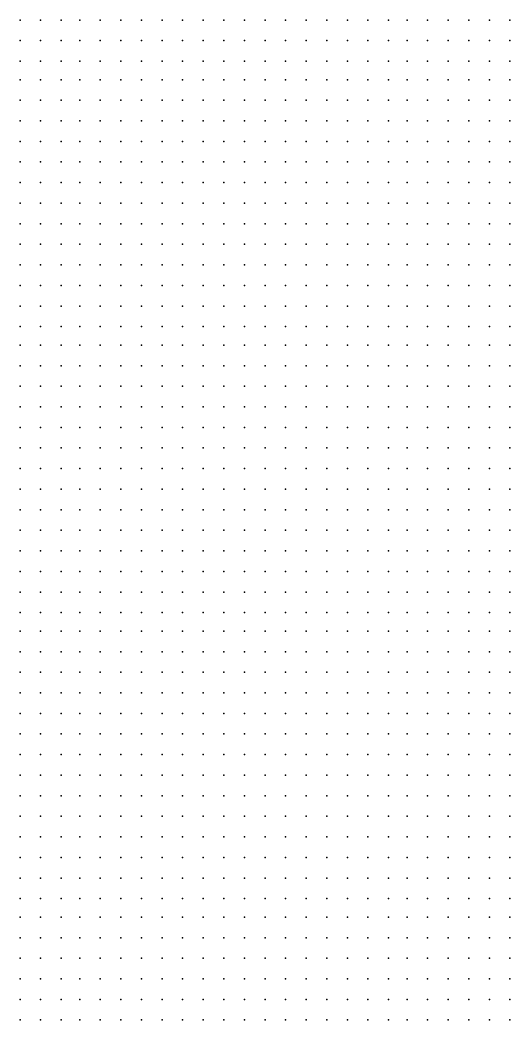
# Model space of a CAD drawing. Extents: x 0.009 to 0.993, y 0.019 to 1.002.
# Drawn here: x 0.755 to 0.993, y 0.019 to 0.505 of the extents above; entities that cross this region are included whole.
import ezdxf

# ---------------------------------------------------------------- set-up
doc = ezdxf.new("R2010")
doc.units = 0

msp = doc.modelspace()

# ---------------------------------------------------------------- linework, layer by layer
at = {"color": 125}
for p in [(0.755, 0.505, 0.419), (0.775, 0.476, 0.417), (0.784, 0.446, 0.418), (0.784, 0.436, 0.417), (0.814, 0.297, 0.416), (0.914, 0.297, 0.419), (0.963, 0.297, 0.419), (0.884, 0.277, 0.417), (0.844, 0.267, 0.419), (0.864, 0.267, 0.419), (0.844, 0.217, 0.417), (0.854, 0.217, 0.418), (0.864, 0.217, 0.418), (0.874, 0.217, 0.416), (0.834, 0.208, 0.417), (0.963, 0.208, 0.418), (0.824, 0.198, 0.416), (0.914, 0.198, 0.418)]:
    msp.add_point(p, dxfattribs=at)
at = {"color": 127}
for p in [(0.765, 0.505, 0.426), (0.784, 0.476, 0.426), (0.804, 0.327, 0.424), (0.963, 0.307, 0.426), (0.904, 0.297, 0.426), (0.973, 0.297, 0.424), (0.983, 0.287, 0.426), (0.973, 0.267, 0.426), (0.973, 0.217, 0.425), (0.854, 0.208, 0.425), (0.864, 0.208, 0.425), (0.874, 0.208, 0.424), (0.834, 0.198, 0.424), (0.963, 0.198, 0.426), (0.814, 0.168, 0.424)]:
    msp.add_point(p, dxfattribs=at)
at = {"color": 129}
for p in [(0.775, 0.505, 0.433), (0.794, 0.476, 0.433), (0.794, 0.466, 0.431), (0.794, 0.426, 0.431), (0.794, 0.416, 0.432), (0.794, 0.366, 0.431), (0.943, 0.317, 0.433), (0.953, 0.317, 0.432), (0.963, 0.317, 0.433), (0.914, 0.307, 0.433), (0.983, 0.307, 0.431), (0.993, 0.307, 0.433), (0.824, 0.297, 0.433), (0.993, 0.297, 0.431), (0.834, 0.287, 0.431), (0.993, 0.277, 0.431), (0.983, 0.267, 0.432), (0.983, 0.217, 0.432), (0.983, 0.208, 0.433), (0.884, 0.198, 0.431), (0.973, 0.198, 0.432), (0.834, 0.188, 0.433), (0.914, 0.188, 0.433), (0.953, 0.188, 0.432), (0.824, 0.178, 0.432)]:
    msp.add_point(p, dxfattribs=at)
at = {"color": 131}
for p in [(0.784, 0.505, 0.438), (0.794, 0.495, 0.44), (0.804, 0.476, 0.441), (0.804, 0.466, 0.44), (0.804, 0.456, 0.439), (0.804, 0.446, 0.44), (0.953, 0.327, 0.44), (0.963, 0.327, 0.439), (0.973, 0.327, 0.439), (0.983, 0.327, 0.439), (0.993, 0.327, 0.44), (0.924, 0.317, 0.439), (0.904, 0.307, 0.44), (0.854, 0.287, 0.44), (0.864, 0.287, 0.439), (0.983, 0.257, 0.44), (0.993, 0.257, 0.438), (0.993, 0.247, 0.441), (0.993, 0.237, 0.44), (0.993, 0.198, 0.44), (0.844, 0.188, 0.44), (0.894, 0.188, 0.44), (0.973, 0.188, 0.439), (0.814, 0.158, 0.441), (0.804, 0.148, 0.44)]:
    msp.add_point(p, dxfattribs=at)
at = {"color": 132}
for p in [(0.794, 0.505, 0.444), (0.804, 0.485, 0.442), (0.804, 0.436, 0.442), (0.804, 0.337, 0.442), (0.973, 0.337, 0.444), (0.983, 0.337, 0.443), (0.993, 0.337, 0.443), (0.943, 0.327, 0.442), (0.814, 0.317, 0.444), (0.884, 0.297, 0.442), (0.973, 0.257, 0.442), (0.973, 0.237, 0.444), (0.983, 0.237, 0.442), (0.884, 0.188, 0.444), (0.983, 0.188, 0.442), (0.993, 0.188, 0.444), (0.924, 0.178, 0.444), (0.934, 0.178, 0.442), (0.943, 0.178, 0.442), (0.953, 0.178, 0.443)]:
    msp.add_point(p, dxfattribs=at)
at = {"color": 133}
for p in [(0.804, 0.505, 0.448), (0.973, 0.505, 0.448), (0.983, 0.505, 0.447), (0.993, 0.505, 0.446), (0.804, 0.495, 0.445), (0.814, 0.485, 0.448), (0.814, 0.476, 0.447), (0.814, 0.466, 0.447), (0.814, 0.456, 0.448), (0.804, 0.426, 0.445), (0.973, 0.347, 0.448), (0.983, 0.347, 0.447), (0.993, 0.347, 0.447), (0.953, 0.337, 0.446), (0.963, 0.337, 0.445), (0.934, 0.327, 0.445), (0.914, 0.317, 0.445), (0.894, 0.307, 0.448), (0.834, 0.297, 0.445), (0.874, 0.297, 0.448), (0.983, 0.247, 0.448), (0.854, 0.188, 0.445), (0.864, 0.188, 0.446), (0.874, 0.188, 0.446), (0.834, 0.178, 0.445), (0.914, 0.178, 0.447), (0.963, 0.178, 0.445), (0.973, 0.178, 0.447), (0.824, 0.168, 0.445)]:
    msp.add_point(p, dxfattribs=at)
at = {"color": 135}
for p in [(0.814, 0.505, 0.452), (0.824, 0.505, 0.455), (0.924, 0.505, 0.455), (0.934, 0.505, 0.453), (0.943, 0.505, 0.452), (0.824, 0.495, 0.453), (0.934, 0.495, 0.455), (0.943, 0.495, 0.454), (0.953, 0.495, 0.453), (0.824, 0.485, 0.452), (0.953, 0.485, 0.455), (0.963, 0.485, 0.454), (0.973, 0.485, 0.453), (0.983, 0.485, 0.452), (0.824, 0.476, 0.452), (0.973, 0.476, 0.455), (0.983, 0.476, 0.454), (0.993, 0.476, 0.453), (0.824, 0.466, 0.453), (0.993, 0.466, 0.455), (0.824, 0.456, 0.455), (0.814, 0.436, 0.454), (0.993, 0.376, 0.455), (0.973, 0.366, 0.455), (0.983, 0.366, 0.454), (0.993, 0.366, 0.453), (0.963, 0.356, 0.454), (0.973, 0.356, 0.452), (0.943, 0.347, 0.455), (0.953, 0.347, 0.452), (0.934, 0.337, 0.453), (0.904, 0.317, 0.453), (0.844, 0.297, 0.452), (0.854, 0.297, 0.454), (0.864, 0.297, 0.453), (0.844, 0.178, 0.453), (0.894, 0.178, 0.454), (0.934, 0.168, 0.455), (0.943, 0.168, 0.453), (0.953, 0.168, 0.453), (0.963, 0.168, 0.454), (0.973, 0.168, 0.455), (0.755, 0.148, 0.453)]:
    msp.add_point(p, dxfattribs=at)
at = {"color": 136}
for p in [(0.834, 0.505, 0.458), (0.844, 0.505, 0.459), (0.894, 0.505, 0.459), (0.904, 0.505, 0.458), (0.914, 0.505, 0.456), (0.834, 0.495, 0.457), (0.844, 0.495, 0.459), (0.904, 0.495, 0.459), (0.914, 0.495, 0.458), (0.924, 0.495, 0.457), (0.834, 0.485, 0.456), (0.844, 0.485, 0.459), (0.924, 0.485, 0.459), (0.934, 0.485, 0.458), (0.943, 0.485, 0.456), (0.834, 0.476, 0.457), (0.943, 0.476, 0.458), (0.953, 0.476, 0.457), (0.963, 0.476, 0.456), (0.834, 0.466, 0.458), (0.953, 0.466, 0.459), (0.963, 0.466, 0.458), (0.973, 0.466, 0.457), (0.983, 0.466, 0.456), (0.963, 0.456, 0.459), (0.973, 0.456, 0.458), (0.983, 0.456, 0.457), (0.993, 0.456, 0.457), (0.824, 0.446, 0.458), (0.973, 0.446, 0.459), (0.983, 0.446, 0.458), (0.993, 0.446, 0.458), (0.983, 0.436, 0.459), (0.993, 0.436, 0.459), (0.814, 0.426, 0.459), (0.993, 0.426, 0.459), (0.993, 0.416, 0.459), (0.804, 0.406, 0.456), (0.993, 0.406, 0.459), (0.983, 0.396, 0.459), (0.993, 0.396, 0.458), (0.973, 0.386, 0.459), (0.983, 0.386, 0.458), (0.993, 0.386, 0.457), (0.973, 0.376, 0.458), (0.983, 0.376, 0.456), (0.963, 0.366, 0.457), (0.953, 0.356, 0.456), (0.924, 0.337, 0.459), (0.914, 0.327, 0.457), (0.884, 0.307, 0.456), (0.854, 0.178, 0.458), (0.874, 0.178, 0.459), (0.884, 0.178, 0.457), (0.924, 0.168, 0.457), (0.983, 0.168, 0.456), (0.993, 0.168, 0.456), (0.784, 0.138, 0.457)]:
    msp.add_point(p, dxfattribs=at)
at = {"color": 137}
for p in [(0.854, 0.505, 0.46), (0.864, 0.505, 0.461), (0.874, 0.505, 0.461), (0.884, 0.505, 0.46), (0.854, 0.495, 0.46), (0.864, 0.495, 0.461), (0.874, 0.495, 0.461), (0.884, 0.495, 0.461), (0.894, 0.495, 0.461), (0.854, 0.485, 0.461), (0.864, 0.485, 0.462), (0.894, 0.485, 0.462), (0.904, 0.485, 0.461), (0.914, 0.485, 0.46), (0.844, 0.476, 0.46), (0.924, 0.476, 0.461), (0.934, 0.476, 0.46), (0.844, 0.466, 0.462), (0.934, 0.466, 0.462), (0.943, 0.466, 0.46), (0.834, 0.456, 0.461), (0.943, 0.456, 0.462), (0.953, 0.456, 0.461), (0.953, 0.446, 0.462), (0.963, 0.446, 0.461), (0.963, 0.436, 0.462), (0.973, 0.436, 0.46), (0.973, 0.426, 0.461), (0.983, 0.426, 0.46), (0.973, 0.416, 0.461), (0.983, 0.416, 0.46), (0.973, 0.406, 0.461), (0.983, 0.406, 0.46), (0.973, 0.396, 0.461), (0.963, 0.386, 0.462), (0.963, 0.376, 0.46), (0.953, 0.366, 0.46), (0.943, 0.356, 0.46), (0.934, 0.347, 0.46), (0.894, 0.317, 0.462), (0.864, 0.178, 0.46), (0.834, 0.168, 0.46), (0.914, 0.168, 0.46), (0.963, 0.158, 0.462), (0.973, 0.158, 0.462)]:
    msp.add_point(p, dxfattribs=at)
at = {"color": 134}
for p in [(0.953, 0.505, 0.45), (0.963, 0.505, 0.449), (0.814, 0.495, 0.45), (0.963, 0.495, 0.451), (0.973, 0.495, 0.45), (0.983, 0.495, 0.45), (0.993, 0.495, 0.449), (0.993, 0.485, 0.451), (0.814, 0.446, 0.45), (0.804, 0.416, 0.45), (0.983, 0.356, 0.451), (0.993, 0.356, 0.45), (0.963, 0.347, 0.45), (0.943, 0.337, 0.449), (0.924, 0.327, 0.45), (0.824, 0.307, 0.449), (0.904, 0.178, 0.45), (0.983, 0.178, 0.449), (0.993, 0.178, 0.45)]:
    msp.add_point(p, dxfattribs=at)
at = {"color": 123}
for p in [(0.755, 0.495, 0.412), (0.775, 0.456, 0.409), (0.784, 0.396, 0.41), (0.804, 0.317, 0.41), (0.934, 0.297, 0.409), (0.943, 0.297, 0.409), (0.904, 0.287, 0.412), (0.963, 0.287, 0.412), (0.963, 0.267, 0.409), (0.834, 0.257, 0.41), (0.874, 0.257, 0.409), (0.844, 0.247, 0.411), (0.854, 0.247, 0.412), (0.864, 0.247, 0.411), (0.844, 0.237, 0.411), (0.854, 0.237, 0.412), (0.864, 0.237, 0.41), (0.834, 0.227, 0.41), (0.874, 0.227, 0.41), (0.963, 0.227, 0.412), (0.884, 0.217, 0.411), (0.963, 0.217, 0.411), (0.824, 0.208, 0.411), (0.904, 0.208, 0.409), (0.814, 0.188, 0.41)]:
    msp.add_point(p, dxfattribs=at)
at = {"color": 126}
for p in [(0.765, 0.495, 0.42), (0.775, 0.485, 0.422), (0.784, 0.466, 0.423), (0.784, 0.456, 0.42), (0.794, 0.356, 0.42), (0.934, 0.307, 0.423), (0.943, 0.307, 0.422), (0.953, 0.307, 0.423), (0.824, 0.287, 0.421), (0.894, 0.287, 0.421), (0.973, 0.287, 0.421), (0.834, 0.277, 0.421), (0.874, 0.277, 0.423), (0.973, 0.277, 0.42), (0.854, 0.267, 0.42), (0.844, 0.208, 0.422), (0.884, 0.208, 0.42), (0.904, 0.198, 0.423), (0.953, 0.198, 0.42), (0.824, 0.188, 0.422), (0.755, 0.158, 0.42)]:
    msp.add_point(p, dxfattribs=at)
at = {"color": 128}
for p in [(0.775, 0.495, 0.427), (0.784, 0.485, 0.429), (0.794, 0.456, 0.43), (0.794, 0.446, 0.43), (0.794, 0.436, 0.43), (0.814, 0.307, 0.428), (0.924, 0.307, 0.427), (0.973, 0.307, 0.429), (0.983, 0.297, 0.428), (0.884, 0.287, 0.429), (0.993, 0.287, 0.43), (0.844, 0.277, 0.427), (0.854, 0.277, 0.428), (0.864, 0.277, 0.427), (0.983, 0.277, 0.427), (0.973, 0.227, 0.429), (0.973, 0.208, 0.427), (0.844, 0.198, 0.43), (0.894, 0.198, 0.427), (0.924, 0.188, 0.43), (0.934, 0.188, 0.429), (0.943, 0.188, 0.429)]:
    msp.add_point(p, dxfattribs=at)
at = {"color": 130}
for p in [(0.784, 0.495, 0.434), (0.794, 0.485, 0.436), (0.794, 0.406, 0.434), (0.794, 0.396, 0.436), (0.794, 0.386, 0.437), (0.794, 0.376, 0.437), (0.934, 0.317, 0.435), (0.973, 0.317, 0.434), (0.983, 0.317, 0.435), (0.993, 0.317, 0.436), (0.894, 0.297, 0.434), (0.844, 0.287, 0.437), (0.874, 0.287, 0.435), (0.993, 0.267, 0.434), (0.963, 0.257, 0.435), (0.963, 0.237, 0.436), (0.983, 0.227, 0.435), (0.993, 0.227, 0.437), (0.993, 0.217, 0.436), (0.993, 0.208, 0.437), (0.854, 0.198, 0.434), (0.864, 0.198, 0.435), (0.874, 0.198, 0.434), (0.983, 0.198, 0.437), (0.904, 0.188, 0.436), (0.963, 0.188, 0.436), (0.765, 0.148, 0.435)]:
    msp.add_point(p, dxfattribs=at)
at = {"color": 122}
for p in [(0.755, 0.485, 0.405), (0.765, 0.476, 0.408), (0.775, 0.446, 0.406), (0.784, 0.386, 0.406), (0.814, 0.287, 0.408), (0.894, 0.277, 0.408), (0.963, 0.277, 0.407), (0.824, 0.267, 0.408), (0.884, 0.267, 0.408), (0.824, 0.257, 0.405), (0.834, 0.247, 0.408), (0.874, 0.247, 0.406), (0.834, 0.237, 0.408), (0.874, 0.237, 0.406), (0.824, 0.227, 0.405), (0.824, 0.217, 0.407), (0.953, 0.208, 0.406), (0.814, 0.198, 0.406)]:
    msp.add_point(p, dxfattribs=at)
at = {"color": 124}
for p in [(0.765, 0.485, 0.414), (0.775, 0.466, 0.413), (0.784, 0.426, 0.415), (0.784, 0.416, 0.414), (0.784, 0.406, 0.413), (0.924, 0.297, 0.413), (0.953, 0.297, 0.413), (0.824, 0.277, 0.413), (0.834, 0.267, 0.415), (0.874, 0.267, 0.415), (0.844, 0.257, 0.414), (0.854, 0.257, 0.415), (0.864, 0.257, 0.413), (0.844, 0.227, 0.413), (0.854, 0.227, 0.414), (0.864, 0.227, 0.413), (0.834, 0.217, 0.413), (0.894, 0.208, 0.415), (0.924, 0.198, 0.414), (0.934, 0.198, 0.413), (0.943, 0.198, 0.415), (0.814, 0.178, 0.415)]:
    msp.add_point(p, dxfattribs=at)
at = {"color": 138}
for p in [(0.874, 0.485, 0.463), (0.884, 0.485, 0.463), (0.854, 0.476, 0.463), (0.864, 0.476, 0.464), (0.874, 0.476, 0.465), (0.884, 0.476, 0.465), (0.894, 0.476, 0.465), (0.904, 0.476, 0.464), (0.914, 0.476, 0.463), (0.854, 0.466, 0.465), (0.904, 0.466, 0.466), (0.914, 0.466, 0.465), (0.924, 0.466, 0.463), (0.844, 0.456, 0.465), (0.924, 0.456, 0.466), (0.934, 0.456, 0.464), (0.834, 0.446, 0.465), (0.934, 0.446, 0.466), (0.943, 0.446, 0.464), (0.824, 0.436, 0.463), (0.943, 0.436, 0.466), (0.953, 0.436, 0.464), (0.953, 0.426, 0.465), (0.963, 0.426, 0.463), (0.814, 0.416, 0.466), (0.953, 0.416, 0.465), (0.963, 0.416, 0.463), (0.953, 0.406, 0.466), (0.963, 0.406, 0.463), (0.804, 0.396, 0.463), (0.953, 0.396, 0.465), (0.963, 0.396, 0.463), (0.953, 0.386, 0.464), (0.943, 0.376, 0.466), (0.953, 0.376, 0.463), (0.943, 0.366, 0.464), (0.934, 0.356, 0.465), (0.804, 0.347, 0.464), (0.924, 0.347, 0.466), (0.914, 0.337, 0.466), (0.904, 0.327, 0.465), (0.834, 0.307, 0.464), (0.874, 0.307, 0.464), (0.904, 0.168, 0.464), (0.824, 0.158, 0.465), (0.934, 0.158, 0.466), (0.943, 0.158, 0.464), (0.953, 0.158, 0.463), (0.983, 0.158, 0.463), (0.993, 0.158, 0.463), (0.794, 0.138, 0.466)]:
    msp.add_point(p, dxfattribs=at)
at = {"color": 120}
for p in [(0.755, 0.476, 0.399), (0.765, 0.456, 0.399), (0.775, 0.426, 0.4), (0.784, 0.376, 0.398), (0.804, 0.307, 0.401), (0.953, 0.287, 0.401), (0.904, 0.277, 0.398), (0.814, 0.267, 0.399), (0.894, 0.267, 0.398), (0.884, 0.257, 0.401), (0.884, 0.247, 0.398), (0.884, 0.237, 0.399), (0.814, 0.227, 0.399), (0.814, 0.217, 0.401)]:
    msp.add_point(p, dxfattribs=at)
at = {"color": 118}
for p in [(0.755, 0.466, 0.393), (0.765, 0.446, 0.394), (0.775, 0.406, 0.393), (0.804, 0.287, 0.392), (0.934, 0.287, 0.391), (0.943, 0.287, 0.393), (0.804, 0.227, 0.392), (0.804, 0.217, 0.393), (0.934, 0.208, 0.394), (0.755, 0.178, 0.392), (0.804, 0.178, 0.394), (0.765, 0.158, 0.393)]:
    msp.add_point(p, dxfattribs=at)
at = {"color": 121}
for p in [(0.765, 0.466, 0.403), (0.775, 0.436, 0.403), (0.794, 0.347, 0.402), (0.914, 0.287, 0.403), (0.814, 0.277, 0.402), (0.824, 0.247, 0.403), (0.824, 0.237, 0.403), (0.884, 0.227, 0.404), (0.894, 0.217, 0.404), (0.814, 0.208, 0.403), (0.914, 0.208, 0.402), (0.755, 0.168, 0.402), (0.804, 0.158, 0.404), (0.775, 0.148, 0.403), (0.794, 0.148, 0.404)]:
    msp.add_point(p, dxfattribs=at)
at = {"color": 139}
for p in [(0.864, 0.466, 0.467), (0.874, 0.466, 0.468), (0.884, 0.466, 0.468), (0.894, 0.466, 0.467), (0.854, 0.456, 0.469), (0.864, 0.456, 0.47), (0.894, 0.456, 0.47), (0.904, 0.456, 0.469), (0.914, 0.456, 0.467), (0.844, 0.446, 0.47), (0.914, 0.446, 0.47), (0.924, 0.446, 0.468), (0.924, 0.436, 0.47), (0.934, 0.436, 0.468), (0.824, 0.426, 0.47), (0.934, 0.426, 0.47), (0.943, 0.426, 0.467), (0.943, 0.416, 0.468), (0.943, 0.406, 0.469), (0.943, 0.396, 0.469), (0.943, 0.386, 0.468), (0.934, 0.366, 0.469), (0.814, 0.327, 0.467), (0.864, 0.307, 0.47), (0.973, 0.247, 0.469), (0.844, 0.168, 0.47), (0.894, 0.168, 0.468), (0.924, 0.158, 0.469), (0.814, 0.148, 0.469), (0.973, 0.148, 0.47), (0.983, 0.148, 0.47), (0.993, 0.148, 0.47)]:
    msp.add_point(p, dxfattribs=at)
at = {"color": 117}
for p in [(0.755, 0.456, 0.387), (0.765, 0.436, 0.39), (0.775, 0.396, 0.387), (0.804, 0.277, 0.39), (0.804, 0.267, 0.389), (0.804, 0.257, 0.389), (0.894, 0.257, 0.39), (0.804, 0.247, 0.389), (0.894, 0.247, 0.387), (0.804, 0.237, 0.39), (0.894, 0.237, 0.389), (0.953, 0.217, 0.39), (0.794, 0.208, 0.387)]:
    msp.add_point(p, dxfattribs=at)
at = {"color": 140}
for p in [(0.874, 0.456, 0.471), (0.884, 0.456, 0.471), (0.854, 0.446, 0.473), (0.904, 0.446, 0.472), (0.834, 0.436, 0.471), (0.914, 0.436, 0.473), (0.924, 0.426, 0.473), (0.934, 0.416, 0.471), (0.934, 0.406, 0.472), (0.934, 0.396, 0.473), (0.804, 0.386, 0.471), (0.934, 0.386, 0.472), (0.934, 0.376, 0.471), (0.924, 0.356, 0.471), (0.824, 0.317, 0.471), (0.884, 0.317, 0.471), (0.844, 0.307, 0.471), (0.854, 0.307, 0.473), (0.884, 0.168, 0.472), (0.914, 0.158, 0.472), (0.953, 0.148, 0.472), (0.963, 0.148, 0.471), (0.775, 0.138, 0.473)]:
    msp.add_point(p, dxfattribs=at)
at = {"color": 115}
for p in [(0.755, 0.446, 0.382), (0.765, 0.416, 0.38), (0.794, 0.247, 0.381), (0.794, 0.237, 0.383), (0.904, 0.227, 0.383), (0.784, 0.217, 0.381), (0.784, 0.208, 0.381), (0.755, 0.198, 0.38), (0.794, 0.188, 0.381), (0.765, 0.168, 0.381)]:
    msp.add_point(p, dxfattribs=at)
at = {"color": 141}
for p in [(0.864, 0.446, 0.475), (0.874, 0.446, 0.476), (0.884, 0.446, 0.475), (0.894, 0.446, 0.474), (0.844, 0.436, 0.476), (0.904, 0.436, 0.476), (0.914, 0.426, 0.476), (0.924, 0.416, 0.475), (0.814, 0.406, 0.476), (0.924, 0.406, 0.477), (0.924, 0.376, 0.477), (0.924, 0.366, 0.475), (0.914, 0.347, 0.474), (0.904, 0.337, 0.475), (0.894, 0.327, 0.475), (0.854, 0.168, 0.475), (0.864, 0.168, 0.476), (0.874, 0.168, 0.475), (0.904, 0.158, 0.477), (0.934, 0.148, 0.476), (0.943, 0.148, 0.474), (0.973, 0.138, 0.477), (0.983, 0.138, 0.477), (0.993, 0.138, 0.476)]:
    msp.add_point(p, dxfattribs=at)
at = {"color": 113}
for p in [(0.755, 0.436, 0.376), (0.765, 0.406, 0.374), (0.794, 0.327, 0.375), (0.794, 0.297, 0.373), (0.794, 0.287, 0.374), (0.794, 0.277, 0.376), (0.924, 0.277, 0.375), (0.904, 0.257, 0.375), (0.784, 0.247, 0.373), (0.784, 0.237, 0.376), (0.904, 0.237, 0.374), (0.775, 0.227, 0.373), (0.765, 0.217, 0.373), (0.775, 0.217, 0.376), (0.924, 0.217, 0.376), (0.755, 0.208, 0.375), (0.765, 0.208, 0.376), (0.775, 0.188, 0.373)]:
    msp.add_point(p, dxfattribs=at)
at = {"color": 142}
for p in [(0.854, 0.436, 0.479), (0.884, 0.436, 0.48), (0.894, 0.436, 0.478), (0.834, 0.426, 0.479), (0.904, 0.426, 0.479), (0.824, 0.416, 0.479), (0.914, 0.416, 0.479), (0.924, 0.396, 0.478), (0.924, 0.386, 0.478), (0.804, 0.376, 0.479), (0.914, 0.356, 0.479), (0.924, 0.148, 0.48), (0.953, 0.138, 0.48), (0.963, 0.138, 0.478)]:
    msp.add_point(p, dxfattribs=at)
at = {"color": 143}
for p in [(0.864, 0.436, 0.481), (0.874, 0.436, 0.481), (0.844, 0.426, 0.484), (0.894, 0.426, 0.482), (0.904, 0.416, 0.483), (0.914, 0.406, 0.481), (0.914, 0.396, 0.483), (0.914, 0.386, 0.484), (0.914, 0.376, 0.484), (0.914, 0.366, 0.483), (0.804, 0.356, 0.481), (0.904, 0.347, 0.483), (0.874, 0.317, 0.481), (0.834, 0.158, 0.482), (0.894, 0.158, 0.482), (0.914, 0.148, 0.484), (0.804, 0.138, 0.484), (0.943, 0.138, 0.483), (0.973, 0.128, 0.484), (0.983, 0.128, 0.483), (0.993, 0.128, 0.482)]:
    msp.add_point(p, dxfattribs=at)
at = {"color": 112}
for p in [(0.755, 0.426, 0.371), (0.794, 0.317, 0.372), (0.794, 0.307, 0.372), (0.943, 0.277, 0.37), (0.914, 0.267, 0.369), (0.784, 0.257, 0.37), (0.904, 0.247, 0.371), (0.775, 0.237, 0.37), (0.765, 0.227, 0.369), (0.953, 0.227, 0.37), (0.755, 0.217, 0.37), (0.934, 0.217, 0.369), (0.943, 0.217, 0.372), (0.784, 0.188, 0.372), (0.794, 0.178, 0.372)]:
    msp.add_point(p, dxfattribs=at)
at = {"color": 116}
for p in [(0.765, 0.426, 0.385), (0.784, 0.366, 0.384), (0.794, 0.337, 0.384), (0.914, 0.277, 0.386), (0.953, 0.277, 0.386), (0.904, 0.267, 0.385), (0.794, 0.227, 0.385), (0.794, 0.217, 0.386), (0.914, 0.217, 0.385), (0.794, 0.198, 0.386), (0.755, 0.188, 0.385)]:
    msp.add_point(p, dxfattribs=at)
at = {"color": 144}
for p in [(0.854, 0.426, 0.488), (0.864, 0.426, 0.488), (0.874, 0.426, 0.487), (0.884, 0.426, 0.485), (0.894, 0.416, 0.487), (0.904, 0.406, 0.487), (0.814, 0.396, 0.488), (0.804, 0.366, 0.485), (0.894, 0.337, 0.486), (0.884, 0.327, 0.486), (0.884, 0.158, 0.487), (0.934, 0.138, 0.486), (0.953, 0.128, 0.488), (0.963, 0.128, 0.486), (0.993, 0.118, 0.488)]:
    msp.add_point(p, dxfattribs=at)
at = {"color": 110}
for p in [(0.755, 0.416, 0.364), (0.775, 0.376, 0.365), (0.784, 0.356, 0.364), (0.775, 0.247, 0.365), (0.765, 0.237, 0.364), (0.755, 0.227, 0.365), (0.775, 0.178, 0.365)]:
    msp.add_point(p, dxfattribs=at)
at = {"color": 119}
for p in [(0.775, 0.416, 0.397), (0.804, 0.297, 0.395), (0.924, 0.287, 0.396), (0.814, 0.257, 0.397), (0.814, 0.247, 0.397), (0.814, 0.237, 0.397), (0.894, 0.227, 0.395), (0.904, 0.217, 0.395), (0.804, 0.208, 0.395), (0.924, 0.208, 0.396), (0.943, 0.208, 0.397), (0.804, 0.198, 0.395), (0.804, 0.188, 0.395), (0.804, 0.168, 0.395)]:
    msp.add_point(p, dxfattribs=at)
at = {"color": 145}
for p in [(0.834, 0.416, 0.489), (0.884, 0.416, 0.491), (0.904, 0.396, 0.49), (0.904, 0.356, 0.489), (0.834, 0.317, 0.49), (0.864, 0.317, 0.489), (0.904, 0.148, 0.49), (0.765, 0.138, 0.49), (0.924, 0.138, 0.49), (0.943, 0.128, 0.491), (0.973, 0.118, 0.49), (0.983, 0.118, 0.489)]:
    msp.add_point(p, dxfattribs=at)
at = {"color": 147}
for p in [(0.844, 0.416, 0.496), (0.854, 0.416, 0.498), (0.864, 0.416, 0.497), (0.884, 0.406, 0.498), (0.894, 0.396, 0.497), (0.894, 0.347, 0.496), (0.814, 0.337, 0.497), (0.874, 0.327, 0.499), (0.844, 0.317, 0.497), (0.854, 0.317, 0.496), (0.854, 0.158, 0.496), (0.894, 0.148, 0.496), (0.755, 0.138, 0.497), (0.924, 0.128, 0.499), (0.943, 0.118, 0.498), (0.963, 0.108, 0.498), (0.973, 0.108, 0.496), (0.993, 0.098, 0.499)]:
    msp.add_point(p, dxfattribs=at)
at = {"color": 146}
for p in [(0.874, 0.416, 0.495), (0.824, 0.406, 0.492), (0.894, 0.406, 0.492), (0.904, 0.386, 0.492), (0.904, 0.376, 0.493), (0.904, 0.366, 0.492), (0.844, 0.158, 0.492), (0.864, 0.158, 0.495), (0.874, 0.158, 0.492), (0.824, 0.148, 0.492), (0.914, 0.138, 0.495), (0.934, 0.128, 0.494), (0.953, 0.118, 0.495), (0.963, 0.118, 0.492), (0.983, 0.108, 0.495), (0.993, 0.108, 0.494)]:
    msp.add_point(p, dxfattribs=at)
at = {"color": 108}
for p in [(0.755, 0.406, 0.357), (0.784, 0.287, 0.356), (0.775, 0.267, 0.355), (0.784, 0.178, 0.356), (0.794, 0.168, 0.356)]:
    msp.add_point(p, dxfattribs=at)
at = {"color": 149}
for p in [(0.834, 0.406, 0.504), (0.874, 0.406, 0.504), (0.884, 0.396, 0.505), (0.814, 0.386, 0.505), (0.894, 0.376, 0.504), (0.894, 0.366, 0.505), (0.824, 0.327, 0.503), (0.884, 0.148, 0.503), (0.814, 0.138, 0.504), (0.914, 0.128, 0.505), (0.943, 0.108, 0.504), (0.953, 0.098, 0.506), (0.963, 0.098, 0.504), (0.973, 0.088, 0.506), (0.983, 0.088, 0.505), (0.993, 0.088, 0.503)]:
    msp.add_point(p, dxfattribs=at)
at = {"color": 151}
for p in [(0.844, 0.406, 0.51), (0.854, 0.406, 0.511), (0.824, 0.396, 0.51), (0.884, 0.386, 0.512), (0.884, 0.347, 0.511), (0.864, 0.327, 0.512), (0.874, 0.148, 0.51), (0.904, 0.128, 0.512), (0.914, 0.118, 0.513), (0.943, 0.098, 0.51), (0.953, 0.088, 0.511), (0.963, 0.078, 0.512), (0.973, 0.078, 0.51), (0.983, 0.069, 0.512), (0.993, 0.069, 0.511)]:
    msp.add_point(p, dxfattribs=at)
at = {"color": 150}
for p in [(0.864, 0.406, 0.509), (0.834, 0.148, 0.509), (0.894, 0.138, 0.509), (0.924, 0.118, 0.507), (0.934, 0.108, 0.509), (0.963, 0.088, 0.508), (0.983, 0.078, 0.509), (0.993, 0.078, 0.508)]:
    msp.add_point(p, dxfattribs=at)
at = {"color": 106}
for p in [(0.755, 0.396, 0.348), (0.784, 0.297, 0.35), (0.775, 0.277, 0.348), (0.775, 0.168, 0.35)]:
    msp.add_point(p, dxfattribs=at)
at = {"color": 111}
for p in [(0.765, 0.396, 0.366), (0.934, 0.277, 0.368), (0.784, 0.267, 0.366), (0.953, 0.267, 0.368), (0.914, 0.227, 0.368), (0.784, 0.148, 0.367)]:
    msp.add_point(p, dxfattribs=at)
at = {"color": 155}
for p in [(0.834, 0.396, 0.525), (0.814, 0.376, 0.525), (0.834, 0.327, 0.527), (0.824, 0.138, 0.525), (0.804, 0.128, 0.525), (0.914, 0.098, 0.526), (0.934, 0.069, 0.526), (0.943, 0.049, 0.527), (0.953, 0.039, 0.525), (0.953, 0.029, 0.527), (0.953, 0.019, 0.527), (0.963, 0.019, 0.525)]:
    msp.add_point(p, dxfattribs=at)
at = {"color": 156}
for p in [(0.844, 0.396, 0.53), (0.854, 0.396, 0.528), (0.814, 0.347, 0.531), (0.874, 0.347, 0.531), (0.844, 0.327, 0.531), (0.874, 0.138, 0.529), (0.894, 0.118, 0.531), (0.904, 0.108, 0.528), (0.914, 0.088, 0.53), (0.924, 0.078, 0.528), (0.924, 0.069, 0.53), (0.934, 0.059, 0.528), (0.934, 0.049, 0.53), (0.943, 0.039, 0.528), (0.943, 0.029, 0.529), (0.943, 0.019, 0.53)]:
    msp.add_point(p, dxfattribs=at)
at = {"color": 154}
for p in [(0.864, 0.396, 0.522), (0.874, 0.386, 0.524), (0.854, 0.327, 0.524), (0.854, 0.148, 0.521), (0.784, 0.128, 0.523), (0.894, 0.128, 0.521), (0.904, 0.118, 0.521), (0.924, 0.088, 0.524), (0.934, 0.078, 0.523), (0.943, 0.069, 0.522), (0.943, 0.059, 0.524), (0.953, 0.059, 0.521), (0.953, 0.049, 0.524), (0.963, 0.049, 0.521), (0.963, 0.039, 0.523), (0.973, 0.039, 0.521), (0.963, 0.029, 0.524), (0.973, 0.029, 0.522), (0.983, 0.029, 0.521), (0.973, 0.019, 0.523), (0.983, 0.019, 0.522), (0.993, 0.019, 0.521)]:
    msp.add_point(p, dxfattribs=at)
at = {"color": 152}
for p in [(0.874, 0.396, 0.514), (0.884, 0.376, 0.517), (0.874, 0.337, 0.516), (0.864, 0.148, 0.516), (0.924, 0.108, 0.514), (0.934, 0.098, 0.514), (0.943, 0.088, 0.515), (0.953, 0.078, 0.515), (0.963, 0.069, 0.516), (0.973, 0.069, 0.514), (0.973, 0.059, 0.517), (0.983, 0.059, 0.515), (0.993, 0.059, 0.514), (0.983, 0.049, 0.517), (0.993, 0.049, 0.516)]:
    msp.add_point(p, dxfattribs=at)
at = {"color": 102}
for p in [(0.755, 0.386, 0.336), (0.765, 0.277, 0.336), (0.755, 0.267, 0.336), (0.934, 0.267, 0.334), (0.934, 0.227, 0.335), (0.943, 0.227, 0.334)]:
    msp.add_point(p, dxfattribs=at)
at = {"color": 107}
for p in [(0.765, 0.386, 0.354), (0.924, 0.267, 0.351), (0.765, 0.257, 0.352), (0.914, 0.257, 0.354), (0.755, 0.247, 0.352), (0.914, 0.237, 0.353), (0.924, 0.227, 0.351)]:
    msp.add_point(p, dxfattribs=at)
at = {"color": 114}
for p in [(0.775, 0.386, 0.378), (0.794, 0.267, 0.377), (0.794, 0.257, 0.379), (0.784, 0.227, 0.379), (0.775, 0.208, 0.377), (0.765, 0.198, 0.378), (0.775, 0.198, 0.377), (0.784, 0.198, 0.379), (0.765, 0.188, 0.379), (0.765, 0.178, 0.379)]:
    msp.add_point(p, dxfattribs=at)
at = {"color": 157}
for p in [(0.824, 0.386, 0.535), (0.874, 0.376, 0.533), (0.864, 0.337, 0.535), (0.884, 0.128, 0.532), (0.904, 0.098, 0.533), (0.914, 0.078, 0.533), (0.924, 0.059, 0.533), (0.924, 0.049, 0.534), (0.924, 0.039, 0.535), (0.934, 0.039, 0.532), (0.934, 0.029, 0.533), (0.934, 0.019, 0.533)]:
    msp.add_point(p, dxfattribs=at)
at = {"color": 163}
for p in [(0.834, 0.386, 0.555), (0.864, 0.347, 0.556), (0.884, 0.088, 0.554), (0.884, 0.078, 0.555), (0.884, 0.069, 0.555), (0.884, 0.059, 0.554), (0.884, 0.049, 0.554)]:
    msp.add_point(p, dxfattribs=at)
at = {"color": 164}
for p in [(0.844, 0.386, 0.557), (0.814, 0.356, 0.557), (0.854, 0.337, 0.557), (0.844, 0.138, 0.557), (0.765, 0.128, 0.557), (0.824, 0.128, 0.559), (0.804, 0.118, 0.558), (0.874, 0.118, 0.559), (0.874, 0.059, 0.56), (0.874, 0.049, 0.559), (0.874, 0.039, 0.558), (0.874, 0.029, 0.557), (0.755, 0.019, 0.56), (0.874, 0.019, 0.557)]:
    msp.add_point(p, dxfattribs=at)
at = {"color": 161}
for p in [(0.854, 0.386, 0.549), (0.814, 0.366, 0.547), (0.824, 0.337, 0.547), (0.755, 0.128, 0.549), (0.894, 0.078, 0.547), (0.894, 0.069, 0.548), (0.894, 0.059, 0.548), (0.894, 0.049, 0.549), (0.894, 0.039, 0.549), (0.894, 0.029, 0.549), (0.894, 0.019, 0.549)]:
    msp.add_point(p, dxfattribs=at)
at = {"color": 158}
for p in [(0.864, 0.386, 0.537), (0.814, 0.128, 0.538), (0.894, 0.108, 0.538), (0.904, 0.088, 0.537), (0.914, 0.069, 0.536), (0.914, 0.059, 0.537), (0.924, 0.029, 0.536), (0.924, 0.019, 0.537)]:
    msp.add_point(p, dxfattribs=at)
at = {"color": 148}
for p in [(0.894, 0.386, 0.501), (0.894, 0.356, 0.502), (0.884, 0.337, 0.5), (0.904, 0.138, 0.501), (0.934, 0.118, 0.502), (0.953, 0.108, 0.501), (0.973, 0.098, 0.501), (0.983, 0.098, 0.5)]:
    msp.add_point(p, dxfattribs=at)
at = {"color": 98}
for p in [(0.755, 0.376, 0.32), (0.784, 0.327, 0.321)]:
    msp.add_point(p, dxfattribs=at)
at = {"color": 103}
for p in [(0.765, 0.376, 0.338), (0.784, 0.347, 0.339), (0.775, 0.158, 0.337)]:
    msp.add_point(p, dxfattribs=at)
at = {"color": 167}
for p in [(0.824, 0.376, 0.571), (0.864, 0.356, 0.568), (0.864, 0.069, 0.568), (0.854, 0.059, 0.571), (0.755, 0.049, 0.57), (0.854, 0.049, 0.568), (0.765, 0.039, 0.571), (0.844, 0.039, 0.57), (0.775, 0.029, 0.571), (0.834, 0.029, 0.571), (0.844, 0.029, 0.568), (0.775, 0.019, 0.569), (0.784, 0.019, 0.571), (0.824, 0.019, 0.571), (0.834, 0.019, 0.57)]:
    msp.add_point(p, dxfattribs=at)
at = {"color": 176}
for p in [(0.834, 0.376, 0.603), (0.834, 0.098, 0.603), (0.794, 0.088, 0.601), (0.784, 0.078, 0.603)]:
    msp.add_point(p, dxfattribs=at)
at = {"color": 174}
for p in [(0.844, 0.376, 0.595), (0.824, 0.108, 0.595), (0.824, 0.098, 0.595), (0.854, 0.098, 0.596), (0.804, 0.088, 0.594), (0.834, 0.088, 0.594), (0.775, 0.069, 0.596), (0.784, 0.069, 0.594)]:
    msp.add_point(p, dxfattribs=at)
at = {"color": 168}
for p in [(0.854, 0.376, 0.574), (0.864, 0.078, 0.572), (0.854, 0.069, 0.574), (0.844, 0.049, 0.572), (0.775, 0.039, 0.574), (0.834, 0.039, 0.573), (0.784, 0.029, 0.573), (0.794, 0.029, 0.574), (0.814, 0.029, 0.574), (0.824, 0.029, 0.573), (0.794, 0.019, 0.573), (0.804, 0.019, 0.573), (0.814, 0.019, 0.573)]:
    msp.add_point(p, dxfattribs=at)
at = {"color": 162}
for p in [(0.864, 0.376, 0.552), (0.854, 0.138, 0.551), (0.884, 0.108, 0.55), (0.884, 0.098, 0.553), (0.884, 0.039, 0.553), (0.884, 0.029, 0.553), (0.884, 0.019, 0.553)]:
    msp.add_point(p, dxfattribs=at)
at = {"color": 92}
msp.add_point((0.755, 0.366, 0.298), dxfattribs=at)
at = {"color": 96}
for p in [(0.765, 0.366, 0.314), (0.775, 0.356, 0.314), (0.775, 0.307, 0.313), (0.765, 0.297, 0.312)]:
    msp.add_point(p, dxfattribs=at)
at = {"color": 105}
for p in [(0.775, 0.366, 0.344), (0.765, 0.267, 0.345), (0.755, 0.257, 0.345), (0.953, 0.257, 0.345), (0.914, 0.247, 0.346), (0.953, 0.237, 0.346)]:
    msp.add_point(p, dxfattribs=at)
at = {"color": 181}
for p in [(0.824, 0.366, 0.619), (0.784, 0.098, 0.62)]:
    msp.add_point(p, dxfattribs=at)
at = {"color": 200}
msp.add_point((0.834, 0.366, 0.69), dxfattribs=at)
at = {"color": 188}
msp.add_point((0.844, 0.366, 0.645), dxfattribs=at)
at = {"color": 175}
for p in [(0.854, 0.366, 0.599), (0.794, 0.098, 0.6), (0.755, 0.078, 0.599), (0.794, 0.078, 0.597)]:
    msp.add_point(p, dxfattribs=at)
at = {"color": 166}
for p in [(0.864, 0.366, 0.565), (0.814, 0.118, 0.567), (0.874, 0.108, 0.565), (0.874, 0.098, 0.566), (0.874, 0.088, 0.565), (0.864, 0.059, 0.566), (0.755, 0.039, 0.565), (0.854, 0.039, 0.566), (0.765, 0.029, 0.567), (0.854, 0.029, 0.565), (0.765, 0.019, 0.565), (0.844, 0.019, 0.567)]:
    msp.add_point(p, dxfattribs=at)
at = {"color": 159}
for p in [(0.874, 0.366, 0.539), (0.874, 0.356, 0.539), (0.864, 0.138, 0.54), (0.775, 0.128, 0.541), (0.894, 0.098, 0.542), (0.904, 0.078, 0.54), (0.904, 0.069, 0.541), (0.914, 0.049, 0.539), (0.914, 0.039, 0.54), (0.914, 0.029, 0.54), (0.914, 0.019, 0.541)]:
    msp.add_point(p, dxfattribs=at)
at = {"color": 153}
for p in [(0.884, 0.366, 0.52), (0.884, 0.356, 0.518), (0.844, 0.148, 0.52), (0.884, 0.138, 0.518), (0.794, 0.128, 0.519), (0.914, 0.108, 0.52), (0.924, 0.098, 0.519), (0.934, 0.088, 0.519), (0.943, 0.078, 0.519), (0.953, 0.069, 0.519), (0.963, 0.059, 0.519), (0.973, 0.049, 0.519), (0.983, 0.039, 0.519), (0.993, 0.039, 0.518), (0.993, 0.029, 0.52)]:
    msp.add_point(p, dxfattribs=at)
at = {"color": 83}
msp.add_point((0.755, 0.356, 0.267), dxfattribs=at)
at = {"color": 86}
msp.add_point((0.765, 0.356, 0.276), dxfattribs=at)
at = {"color": 195}
msp.add_point((0.824, 0.356, 0.669), dxfattribs=at)
at = {"color": 254}
msp.add_point((0.834, 0.356, 0.893), dxfattribs=at)
at = {"color": 202}
msp.add_point((0.844, 0.356, 0.697), dxfattribs=at)
at = {"color": 179}
for p in [(0.854, 0.356, 0.614), (0.844, 0.128, 0.612), (0.784, 0.088, 0.613)]:
    msp.add_point(p, dxfattribs=at)
at = {"color": 72}
for p in [(0.755, 0.347, 0.226), (0.775, 0.337, 0.227)]:
    msp.add_point(p, dxfattribs=at)
at = {"color": 67}
msp.add_point((0.765, 0.347, 0.208), dxfattribs=at)
at = {"color": 85}
msp.add_point((0.775, 0.347, 0.272), dxfattribs=at)
at = {"color": 177}
msp.add_point((0.824, 0.347, 0.607), dxfattribs=at)
at = {"color": 198}
msp.add_point((0.834, 0.347, 0.68), dxfattribs=at)
at = {"color": 185}
for p in [(0.844, 0.347, 0.636), (0.765, 0.088, 0.635)]:
    msp.add_point(p, dxfattribs=at)
at = {"color": 173}
for p in [(0.854, 0.347, 0.591), (0.804, 0.098, 0.591), (0.814, 0.098, 0.59), (0.814, 0.088, 0.592), (0.824, 0.088, 0.592), (0.844, 0.088, 0.593), (0.804, 0.078, 0.592), (0.814, 0.078, 0.59), (0.765, 0.069, 0.593), (0.794, 0.069, 0.592)]:
    msp.add_point(p, dxfattribs=at)
at = {"color": 60}
msp.add_point((0.755, 0.337, 0.184), dxfattribs=at)
at = {"color": 26}
msp.add_point((0.765, 0.337, 0.058), dxfattribs=at)
at = {"color": 97}
for p in [(0.784, 0.337, 0.318), (0.755, 0.287, 0.315), (0.784, 0.168, 0.316)]:
    msp.add_point(p, dxfattribs=at)
at = {"color": 171}
for p in [(0.834, 0.337, 0.583), (0.834, 0.128, 0.585), (0.864, 0.118, 0.583), (0.814, 0.108, 0.583), (0.864, 0.108, 0.585), (0.844, 0.078, 0.585), (0.824, 0.069, 0.585), (0.765, 0.059, 0.583), (0.804, 0.059, 0.585), (0.814, 0.059, 0.583)]:
    msp.add_point(p, dxfattribs=at)
at = {"color": 169}
for p in [(0.844, 0.337, 0.577), (0.784, 0.118, 0.577), (0.864, 0.088, 0.576), (0.755, 0.059, 0.577), (0.834, 0.059, 0.578), (0.844, 0.059, 0.575), (0.765, 0.049, 0.576), (0.824, 0.049, 0.578), (0.834, 0.049, 0.575), (0.784, 0.039, 0.576), (0.794, 0.039, 0.577), (0.804, 0.039, 0.577), (0.814, 0.039, 0.576), (0.824, 0.039, 0.575), (0.804, 0.029, 0.575)]:
    msp.add_point(p, dxfattribs=at)
at = {"color": 70}
msp.add_point((0.755, 0.327, 0.22), dxfattribs=at)
at = {"color": 65}
msp.add_point((0.765, 0.327, 0.199), dxfattribs=at)
at = {"color": 81}
for p in [(0.775, 0.327, 0.259), (0.765, 0.317, 0.259)]:
    msp.add_point(p, dxfattribs=at)
at = {"color": 80}
for p in [(0.755, 0.317, 0.255), (0.943, 0.257, 0.255), (0.943, 0.237, 0.256)]:
    msp.add_point(p, dxfattribs=at)
at = {"color": 90}
for p in [(0.775, 0.317, 0.291), (0.765, 0.307, 0.291)]:
    msp.add_point(p, dxfattribs=at)
at = {"color": 101}
for p in [(0.784, 0.317, 0.331), (0.943, 0.267, 0.332)]:
    msp.add_point(p, dxfattribs=at)
at = {"color": 87}
msp.add_point((0.755, 0.307, 0.282), dxfattribs=at)
at = {"color": 104}
for p in [(0.784, 0.307, 0.342), (0.775, 0.287, 0.34), (0.794, 0.158, 0.342)]:
    msp.add_point(p, dxfattribs=at)
at = {"color": 93}
msp.add_point((0.755, 0.297, 0.301), dxfattribs=at)
at = {"color": 100}
for p in [(0.775, 0.297, 0.329), (0.765, 0.287, 0.326), (0.755, 0.277, 0.327)]:
    msp.add_point(p, dxfattribs=at)
at = {"color": 109}
for p in [(0.784, 0.277, 0.361), (0.775, 0.257, 0.361), (0.765, 0.247, 0.358), (0.755, 0.237, 0.359)]:
    msp.add_point(p, dxfattribs=at)
at = {"color": 99}
for p in [(0.924, 0.257, 0.325), (0.953, 0.247, 0.323), (0.924, 0.237, 0.325)]:
    msp.add_point(p, dxfattribs=at)
at = {"color": 89}
for p in [(0.934, 0.257, 0.287), (0.934, 0.237, 0.288)]:
    msp.add_point(p, dxfattribs=at)
at = {"color": 95}
msp.add_point((0.924, 0.247, 0.308), dxfattribs=at)
at = {"color": 74}
msp.add_point((0.934, 0.247, 0.235), dxfattribs=at)
at = {"color": 25}
msp.add_point((0.943, 0.247, 0.057), dxfattribs=at)
at = {"color": 160}
for p in [(0.963, 0.247, 0.543), (0.834, 0.138, 0.544), (0.874, 0.128, 0.546), (0.884, 0.118, 0.543), (0.894, 0.088, 0.545), (0.904, 0.059, 0.543), (0.904, 0.049, 0.543), (0.904, 0.039, 0.544), (0.904, 0.029, 0.544), (0.904, 0.019, 0.545)]:
    msp.add_point(p, dxfattribs=at)
at = {"color": 66}
msp.add_point((0.784, 0.158, 0.203), dxfattribs=at)
at = {"color": 172}
for p in [(0.854, 0.128, 0.588), (0.824, 0.118, 0.587), (0.794, 0.108, 0.589), (0.854, 0.088, 0.586), (0.824, 0.078, 0.588), (0.834, 0.078, 0.587), (0.755, 0.069, 0.586), (0.804, 0.069, 0.589), (0.814, 0.069, 0.586), (0.775, 0.059, 0.586), (0.784, 0.059, 0.587), (0.794, 0.059, 0.586)]:
    msp.add_point(p, dxfattribs=at)
at = {"color": 165}
for p in [(0.864, 0.128, 0.564), (0.794, 0.118, 0.561), (0.874, 0.078, 0.563), (0.874, 0.069, 0.562), (0.864, 0.049, 0.564), (0.864, 0.039, 0.562), (0.755, 0.029, 0.562), (0.864, 0.029, 0.561), (0.854, 0.019, 0.564), (0.864, 0.019, 0.561)]:
    msp.add_point(p, dxfattribs=at)
at = {"color": 178}
for p in [(0.755, 0.118, 0.609), (0.775, 0.118, 0.61), (0.854, 0.108, 0.611), (0.844, 0.098, 0.608), (0.765, 0.078, 0.609), (0.775, 0.078, 0.609)]:
    msp.add_point(p, dxfattribs=at)
at = {"color": 189}
msp.add_point((0.765, 0.118, 0.648), dxfattribs=at)
at = {"color": 183}
for p in [(0.834, 0.118, 0.626), (0.775, 0.088, 0.627)]:
    msp.add_point(p, dxfattribs=at)
at = {"color": 208}
msp.add_point((0.844, 0.118, 0.717), dxfattribs=at)
at = {"color": 182}
msp.add_point((0.854, 0.118, 0.625), dxfattribs=at)
at = {"color": 194}
msp.add_point((0.755, 0.108, 0.667), dxfattribs=at)
at = {"color": 235}
msp.add_point((0.765, 0.108, 0.816), dxfattribs=at)
at = {"color": 196}
msp.add_point((0.775, 0.108, 0.673), dxfattribs=at)
at = {"color": 180}
for p in [(0.784, 0.108, 0.615), (0.834, 0.108, 0.615), (0.755, 0.088, 0.617)]:
    msp.add_point(p, dxfattribs=at)
at = {"color": 170}
for p in [(0.804, 0.108, 0.58), (0.864, 0.098, 0.581), (0.854, 0.078, 0.579), (0.834, 0.069, 0.582), (0.844, 0.069, 0.579), (0.824, 0.059, 0.581), (0.775, 0.049, 0.579), (0.784, 0.049, 0.581), (0.794, 0.049, 0.581), (0.804, 0.049, 0.581), (0.814, 0.049, 0.579)]:
    msp.add_point(p, dxfattribs=at)
at = {"color": 186}
msp.add_point((0.844, 0.108, 0.638), dxfattribs=at)
at = {"color": 187}
msp.add_point((0.755, 0.098, 0.643), dxfattribs=at)
at = {"color": 199}
msp.add_point((0.765, 0.098, 0.687), dxfattribs=at)
at = {"color": 190}
msp.add_point((0.775, 0.098, 0.652), dxfattribs=at)

doc.saveas('drawing.dxf')
